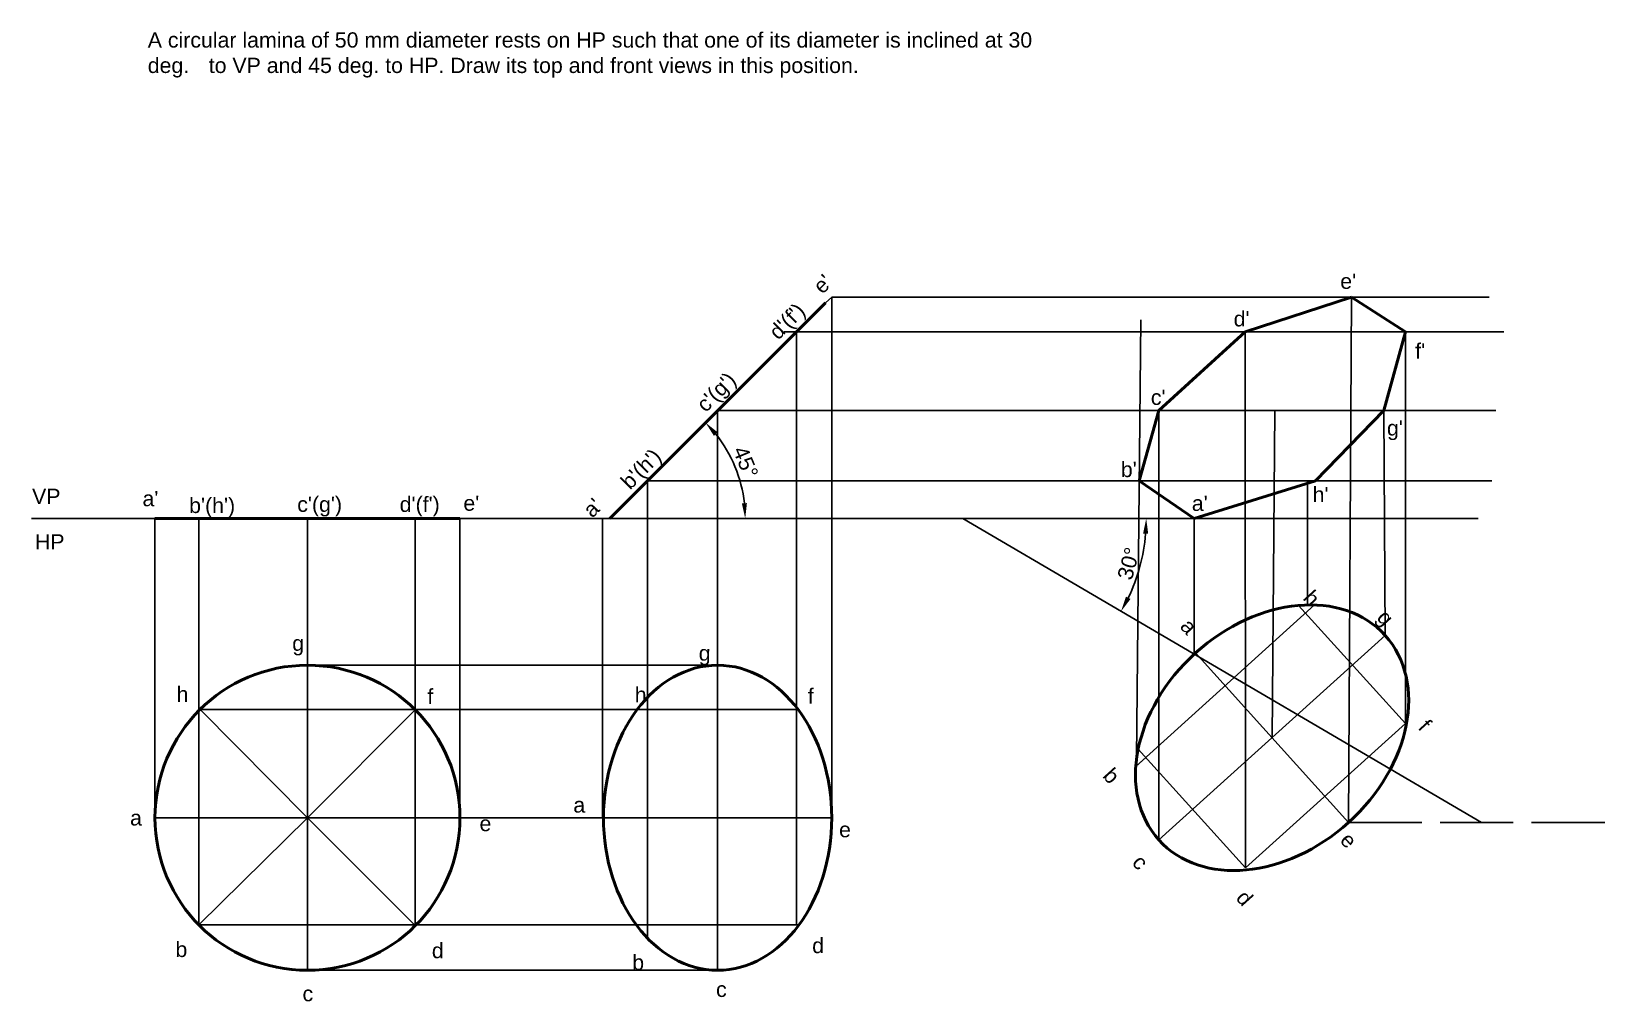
# Paper-space layout 'Layout7' of a CAD drawing. Header units: millimetres. Extents: x 18 to 276, y 21 to 180.
import ezdxf

# ---------------------------------------------------------------- set-up
doc = ezdxf.new("R2010")
doc.units = ezdxf.units.MM
doc.linetypes.add('ACAD_ISO02W100', pattern=[15, 12, -3])
doc.styles.get("Standard").update_dxf_attribs({"font": 'arial.ttf'})
doc.dimstyles.new('ISO-25', dxfattribs={"dimtxt": 2.5, "dimasz": 2.5, "dimexe": 1.25, "dimexo": 0.625, "dimtad": 1, "dimtxsty": 'Standard', "dimcen": 2.5, "dimadec": 0, "dimazin": 0, "dimtfac": 1, "dimtmove": 0, "dimatfit": 3, "dimfxl": 1, "dimarcsym": 0})

# ---------------------------------------------------------------- blocks, each defined once
blk = doc.blocks.new('*D83')
at = {"color": 0, "lineweight": -2, "transparency": 16777216}
blk.add_arc((112.61, 100.44), 22.21, 6.4537, 38.5463, dxfattribs=at)
at = {"color": 0, "transparency": 16777216}
for points in [[(129.67, 114), (130.29, 114.56), (128.31, 116.15)], [(135.09, 102.96), (134.26, 102.92), (134.81, 100.44)]]:
    blk.add_solid(points, dxfattribs=at)
at = {"layer": 'Defpoints', "color": 0, "transparency": 16777216}
for p in [(147.96, 135.8), (134.06, 106.19), (17.81, 100.44), (112.61, 100.44), (254.95, 100.44)]:
    blk.add_point(p, dxfattribs=at)
at = {"color": 0, "transparency": 16777216, "insert": (134.88, 109.67), "char_height": 2.5, "attachment_point": 5, "rotation": 292.5}
blk.add_mtext('45°', dxfattribs=at)
blk = doc.blocks.new('*D84')
at = {"color": 0, "lineweight": -2, "transparency": 16777216}
blk.add_arc((170.47, 100.44), 30.09, 334.4051, 355.2377, dxfattribs=at)
at = {"color": 0, "transparency": 16777216}
for points in [[(200.03, 97.96), (200.87, 97.93), (200.55, 100.44)], [(197.97, 87.25), (197.23, 87.64), (196.43, 85.24)]]:
    blk.add_solid(points, dxfattribs=at)
at = {"layer": 'Defpoints', "color": 0, "transparency": 16777216}
for p in [(17.81, 100.44), (170.47, 100.44), (254.95, 100.44), (198.7, 90.04), (255.51, 50.63)]:
    blk.add_point(p, dxfattribs=at)
at = {"color": 0, "transparency": 16777216, "insert": (197.67, 93.06), "char_height": 2.5, "attachment_point": 5, "rotation": 74.8214}
blk.add_mtext('30°', dxfattribs=at)

psp = doc.layouts.new('Layout7')

# ---------------------------------------------------------------- linework, layer by layer
at = {"lineweight": 50}
for p, q in [((112.608, 100.443), (147.964, 135.799)), ((216.792, 131.056), (234.226, 136.72)), ((234.226, 136.72), (243.052, 131.056)), ((202.628, 118.121), (216.792, 131.056)), ((243.052, 131.056), (239.509, 118.121)), ((199.399, 106.631), (202.628, 118.121)), ((239.509, 118.121), (228.293, 106.631)), ((208.422, 100.443), (199.399, 106.631)), ((228.293, 106.631), (208.422, 100.443)), ((38.047, 100.443), (88.047, 100.443))]:
    psp.add_line(p, q, dxfattribs=at)
for p, q in [((147.964, 135.799), (148.999, 136.72)), ((148.999, 51.398), (148.999, 136.72)), ((148.999, 136.72), (256.75, 136.72)), ((233.723, 50.633), (234.226, 136.72)), ((198.967, 61.141), (199.649, 132.988)), ((141.188, 131.056), (259.156, 131.056)), ((143.221, 131.056), (143.221, 33.866)), ((216.841, 43.166), (216.792, 131.056)), ((243.031, 66.832), (243.052, 131.056)), ((130.286, 118.121), (130.286, 26.398)), ((130.286, 118.121), (257.844, 118.121)), ((202.628, 47.756), (202.628, 118.121)), ((221.176, 64.518), (221.622, 118.121)), ((239.725, 81.279), (239.509, 118.121)), ((118.796, 106.631), (118.796, 33.866)), ((118.796, 106.631), (199.399, 106.631)), ((199.399, 106.631), (257.188, 106.631)), ((227.01, 97.61), (227.01, 106.631)), ((17.807, 100.443), (254.951, 100.443)), ((38.047, 51.398), (38.047, 100.443)), ((45.225, 33.866), (45.225, 100.443)), ((63.047, 76.398), (63.047, 100.443)), ((80.725, 69.076), (80.725, 100.443)), ((88.047, 51.398), (88.047, 100.443)), ((111.405, 100.443), (111.405, 51.398)), ((170.466, 100.443), (255.511, 50.633)), ((208.422, 78.213), (208.422, 100.443)), ((227.01, 86.278), (227.01, 97.61)), ((228.113, 86.272), (198.832, 59.813)), ((225.531, 86.197), (243.031, 66.832)), ((239.725, 81.279), (202.628, 47.756)), ((208.63, 78.402), (233.723, 50.633)), ((63.047, 51.398), (63.047, 76.398)), ((63.047, 76.398), (130.286, 76.398)), ((130.286, 76.398), (130.286, 26.398)), ((118.796, 71.13), (118.796, 31.666)), ((63.047, 51.398), (45.459, 69.165)), ((45.459, 69.165), (143.451, 69.165)), ((63.047, 51.398), (80.725, 69.076)), ((80.725, 33.72), (80.725, 69.076)), ((117.121, 69.165), (143.221, 69.165)), ((143.221, 69.165), (143.221, 33.866)), ((243.031, 66.832), (216.841, 43.166)), ((199.224, 62.661), (216.841, 43.166)), ((200.465, 61.288), (198.832, 59.813)), ((63.047, 51.398), (38.047, 51.398)), ((38.047, 51.398), (148.999, 51.398)), ((63.047, 51.398), (45.225, 33.866)), ((63.047, 51.398), (88.047, 51.398)), ((63.047, 51.398), (63.047, 26.398)), ((63.047, 51.398), (80.725, 33.72)), ((63.047, 51.398), (80.725, 33.72)), ((111.572, 51.398), (148.999, 51.398)), ((45.225, 33.866), (143.627, 33.866)), ((116.945, 33.866), (143.221, 33.866)), ((118.796, 33.866), (118.796, 31.666)), ((63.047, 26.398), (130.286, 26.398))]:
    psp.add_line(p, q)
at = {"linetype": 'ACAD_ISO02W100'}
psp.add_line((233.723, 50.633), (276.002, 50.633), dxfattribs=at)
at = {"lineweight": 50}
psp.add_circle((63.047, 51.398), 25, dxfattribs=at)
for centre, major_axis in [((221.176, 64.518), (18.549, 16.762)), ((130.286, 51.398), (0, 25))]:
    psp.add_ellipse(centre, major_axis=major_axis, ratio=0.7485351, dxfattribs=at)

# ---------------------------------------------------------------- texts
at = {"char_height": 2.5, "attachment_point": 1}
for s, insert in [('A circular lamina of 50 mm diameter rests on HP such that one of its diameter is inclined at 30 \\Pdeg.^Ito VP and 45 deg. to HP. Draw its top and front views in this position.', (36.863, 180.119)), ("e'", (232.355, 140.578)), ("d'", (214.88, 134.425)), ("f'", (244.637, 129.163)), ("c'", (201.305, 121.551)), ("g'", (240.018, 116.533)), ("b'", (196.385, 109.73)), ('VP', (17.902, 105.33)), ("a'", (35.999, 104.957)), ("b'(h')", (43.648, 103.838)), ("c'(g')", (61.371, 104.025)), ("d'(f')", (78.162, 104.025)), ("e'", (88.609, 104.211)), ("a'", (208.023, 104.182)), ("h'", (227.821, 105.627)), ('g', (60.557, 81.252)), ('g', (127.192, 79.633)), ('h', (41.59, 72.89)), ('f', (82.696, 72.518)), ('h', (116.694, 72.816)), ('f', (145.074, 72.598)), ('a', (33.963, 52.632)), ('a', (106.63, 54.746)), ('e', (91.253, 51.703)), ('e', (150.196, 50.702)), ('b', (41.404, 31.073)), ('d', (83.44, 30.887)), ('d', (145.789, 31.71)), ('b', (116.288, 28.939)), ('c', (62.236, 23.824)), ('c', (130.024, 24.532))]:
    psp.add_mtext(s, dxfattribs=dict(at, insert=insert))
for s, insert, rotation in [("e'", (145.697, 138.86), 45), ("d'(f')", (138.441, 131.341), 45), ("c'(g')", (126.568, 119.468), 45), ("b'(h')", (114.168, 106.804), 45), ("a'", (107.968, 102.186), 45), ('h', (227.954, 88.962), 312.10281), ('a', (207.8, 84.314), 312.10281), ('g', (240.051, 85.744), 312.10281), ('f', (246.82, 67.759), 312.10281), ('b', (195.128, 59.845), 312.10281), ('e', (234.009, 49.278), 312.10281), ('c', (199.929, 45.604), 312.10281), ('d', (216.963, 39.815), 312.10281)]:
    psp.add_mtext(s, dxfattribs=dict(at, insert=insert, rotation=rotation))
at = {"insert": (18.366, 97.873), "char_height": 2.5, "attachment_point": 1}
psp.add_mtext_dynamic_manual_height_columns('HP', width=2.14763, gutter_width=12.5, heights=[0], dxfattribs=at)

# ---------------------------------------------------------------- dimensions: what is measured, and where the dimension line sits
for base, line2, picture, middle in [((134.058, 106.191), ((112.608, 100.443), (147.964, 135.799)), '*D83', (134.876, 109.667)), ((198.696, 90.036), ((170.466, 100.443), (255.511, 50.633)), '*D84', (197.668, 93.064))]:
    dim = psp.add_angular_dim_2l(base=base, line1=((17.807, 100.443), (254.951, 100.443)), line2=line2, dimstyle='ISO-25')
    dim.commit()
    dim.dimension.update_dxf_attribs({"geometry": picture, "text_midpoint": middle})

doc.saveas('drawing.dxf')
